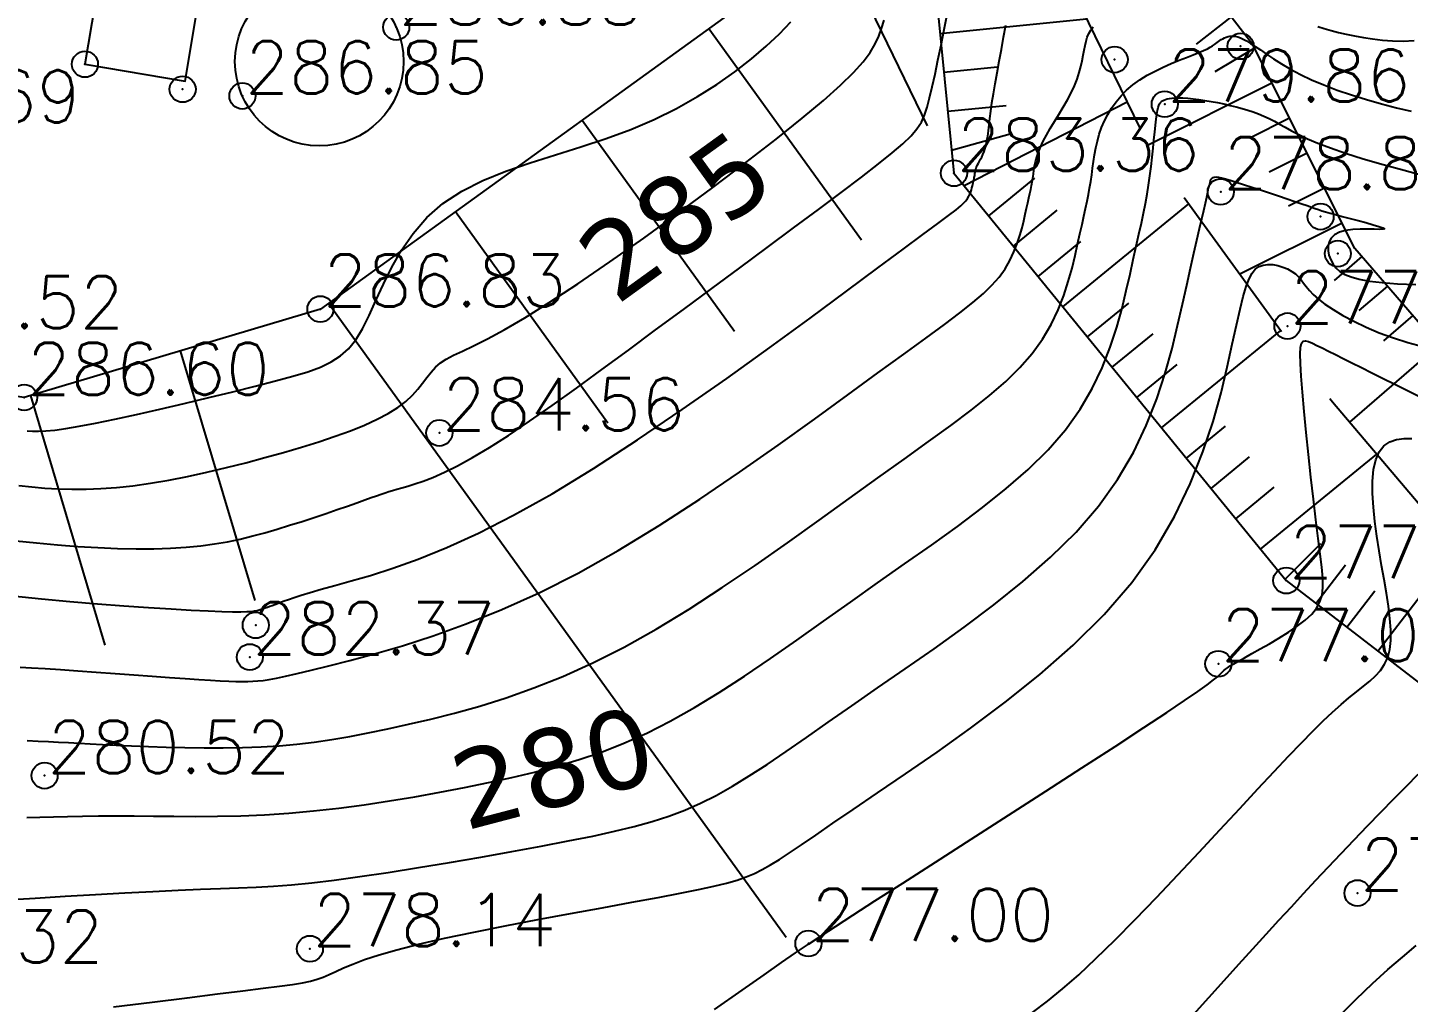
# Model space of a CAD drawing. Header units: millimetres. Extents: x 524954 to 526204, y 9523489 to 9524010.
# Drawn here: x 525951.57 to 525978.07, y 9523694.95 to 9523713.65 of the extents above; entities that cross this region are included whole.
import ezdxf
from ezdxf.enums import TextEntityAlignment as Align

# ---------------------------------------------------------------- set-up
doc = ezdxf.new("R2010")
doc.units = ezdxf.units.MM
doc.header["$PDMODE"] = 32
doc.header["$PDSIZE"] = 0.5
doc.linetypes.add('CACHE2', pattern=[4.7625, 3.175, -1.5875])
for name, color, linetype in [('Bas_Talus', 40, 'CACHE2'), ('Bati', 6, 'Continuous'), ('CN_01_00', 3, 'Continuous'), ('CN_02_00', 4, 'Continuous'), ('CN_05_00', 6, 'Continuous'), ('CN_10_00', 1, 'Continuous'), ('Cotation Courbes de niveau', 7, 'Continuous'), ('Haut_Talus', 30, 'Continuous'), ('Regard', 5, 'Continuous'), ('Talus', 2, 'Continuous'), ('TopoAlt', 3, 'Continuous'), ('TOPOJIS', 7, 'Continuous')]:
    doc.layers.add(name, color=color, linetype=linetype)
doc.styles.add('Simplex 1.0', font='Simplex.shx', dxfattribs={"width": 0.99, "height": 1})
doc.styles.add('Verdana 1.0', font='verdana.ttf', dxfattribs={"width": 0.99, "height": 1})

# ---------------------------------------------------------------- blocks, each defined once
blk = doc.blocks.new('TCPOINT M')
at = {"color": 0}
blk.add_point((0, 0), dxfattribs=at)
at = {"layer": 'TopoAlt', "style": 'Simplex 1.0', "width": 0.99}
blk.add_attdef('ALT', (0.15, 0.15), '', height=1, dxfattribs=at)

msp = doc.modelspace()

# ---------------------------------------------------------------- linework, layer by layer
at = {"layer": 'Bas_Talus', "flags": 128}
msp.add_lwpolyline([(525970.262, 9523719.035), (525970.196, 9523717.311), (525973.155, 9523711.239), (525976.613, 9523706.474), (525980.955, 9523701.353), (525985.193, 9523696.546), (525986.851, 9523694.081)], dxfattribs=at)
at = {"layer": 'Bati', "flags": 128}
msp.add_lwpolyline([(525953.202, 9523716.091), (525952.674, 9523712.949), (525954.596, 9523712.626), (525955.124, 9523715.768)], close=True, dxfattribs=at)
at = {"layer": 'CN_01_00', "flags": 128}
for points, elevation in [([(525951.282, 9523702.75), (525951.839, 9523702.693), (525952.387, 9523702.642), (525952.917, 9523702.598), (525953.423, 9523702.559), (525953.896, 9523702.527), (525954.327, 9523702.5), (525954.71, 9523702.479), (525955.036, 9523702.464), (525955.3, 9523702.454), (525955.507, 9523702.448), (525955.665, 9523702.447), (525955.783, 9523702.449), (525955.869, 9523702.454), (525955.931, 9523702.462), (525955.978, 9523702.472), (525956.017, 9523702.483), (525956.055, 9523702.494), (525956.094, 9523702.507), (525956.135, 9523702.52), (525956.177, 9523702.535), (525956.222, 9523702.551), (525956.269, 9523702.568), (525956.318, 9523702.587), (525956.371, 9523702.607), (525956.429, 9523702.63), (525956.496, 9523702.655), (525956.58, 9523702.685), (525956.686, 9523702.721), (525956.822, 9523702.764), (525956.993, 9523702.816), (525957.206, 9523702.877), (525957.468, 9523702.95), (525957.783, 9523703.037), (525958.154, 9523703.145), (525958.583, 9523703.283), (525959.071, 9523703.458), (525959.619, 9523703.68), (525960.228, 9523703.957), (525960.9, 9523704.297), (525961.637, 9523704.709), (525962.435, 9523705.196), (525963.276, 9523705.742), (525964.135, 9523706.324), (525964.989, 9523706.923), (525965.816, 9523707.515), (525966.591, 9523708.081), (525967.29, 9523708.597), (525967.892, 9523709.043), (525968.377, 9523709.404), (525968.755, 9523709.684), (525969.04, 9523709.895), (525969.247, 9523710.05), (525969.39, 9523710.159), (525969.483, 9523710.234), (525969.542, 9523710.288), (525969.58, 9523710.331), (525969.61, 9523710.373), (525969.635, 9523710.416), (525969.656, 9523710.459), (525969.672, 9523710.501), (525969.686, 9523710.542), (525969.696, 9523710.581), (525969.705, 9523710.617), (525969.713, 9523710.651), (525969.72, 9523710.681), (525969.726, 9523710.708), (525969.731, 9523710.733), (525969.736, 9523710.755), (525969.741, 9523710.776), (525969.745, 9523710.796), (525969.748, 9523710.815), (525969.751, 9523710.834), (525969.754, 9523710.853), (525969.757, 9523710.873), (525969.76, 9523710.894), (525969.765, 9523710.916), (525969.771, 9523710.94), (525969.779, 9523710.965), (525969.79, 9523710.992), (525969.804, 9523711.021), (525969.821, 9523711.053), (525969.84, 9523711.088), (525969.862, 9523711.127), (525969.884, 9523711.17), (525969.907, 9523711.219), (525969.929, 9523711.275), (525969.95, 9523711.337), (525969.968, 9523711.407), (525969.984, 9523711.485), (525969.998, 9523711.573), (525970.011, 9523711.673), (525970.025, 9523711.785), (525970.04, 9523711.91), (525970.058, 9523712.051), (525970.08, 9523712.208), (525970.107, 9523712.384), (525970.139, 9523712.577), (525970.177, 9523712.786), (525970.217, 9523713.007), (525970.26, 9523713.235), (525970.304, 9523713.466), (525970.348, 9523713.698)], 283), ([(525951.567, 9523699.974), (525951.775, 9523699.966), (525951.973, 9523699.957), (525952.165, 9523699.947), (525952.359, 9523699.936), (525952.561, 9523699.925), (525952.776, 9523699.913), (525953.013, 9523699.9), (525953.276, 9523699.887), (525953.57, 9523699.873), (525953.891, 9523699.86), (525954.234, 9523699.849), (525954.592, 9523699.84), (525954.959, 9523699.835), (525955.329, 9523699.835), (525955.697, 9523699.842), (525956.057, 9523699.855), (525956.404, 9523699.877), (525956.741, 9523699.908), (525957.076, 9523699.947), (525957.412, 9523699.996), (525957.755, 9523700.054), (525958.112, 9523700.122), (525958.487, 9523700.2), (525958.885, 9523700.289), (525959.312, 9523700.389), (525959.767, 9523700.503), (525960.249, 9523700.638), (525960.757, 9523700.797), (525961.289, 9523700.985), (525961.844, 9523701.206), (525962.422, 9523701.466), (525963.021, 9523701.768), (525963.638, 9523702.115), (525964.268, 9523702.499), (525964.903, 9523702.91), (525965.535, 9523703.337), (525966.157, 9523703.772), (525966.761, 9523704.203), (525967.341, 9523704.621), (525967.887, 9523705.014), (525968.395, 9523705.377), (525968.864, 9523705.711), (525969.292, 9523706.021), (525969.682, 9523706.314), (525970.032, 9523706.593), (525970.344, 9523706.864), (525970.617, 9523707.132), (525970.852, 9523707.402), (525971.05, 9523707.679), (525971.214, 9523707.959), (525971.349, 9523708.239), (525971.458, 9523708.515), (525971.545, 9523708.783), (525971.616, 9523709.039), (525971.674, 9523709.279), (525971.723, 9523709.499), (525971.768, 9523709.698), (525971.808, 9523709.876), (525971.844, 9523710.037), (525971.876, 9523710.184), (525971.905, 9523710.321), (525971.931, 9523710.45), (525971.954, 9523710.575), (525971.975, 9523710.7), (525971.993, 9523710.826), (525972.01, 9523710.954), (525972.028, 9523711.084), (525972.049, 9523711.214), (525972.073, 9523711.345), (525972.102, 9523711.476), (525972.138, 9523711.606), (525972.182, 9523711.735), (525972.236, 9523711.862), (525972.3, 9523711.987), (525972.375, 9523712.11), (525972.46, 9523712.228), (525972.556, 9523712.342), (525972.664, 9523712.45), (525972.783, 9523712.553), (525972.915, 9523712.649), (525973.058, 9523712.738), (525973.21, 9523712.82), (525973.365, 9523712.895), (525973.52, 9523712.964), (525973.67, 9523713.025), (525973.812, 9523713.081), (525973.94, 9523713.131), (525974.051, 9523713.175), (525974.142, 9523713.214), (525974.214, 9523713.247), (525974.27, 9523713.277), (525974.314, 9523713.303), (525974.349, 9523713.326), (525974.377, 9523713.348), (525974.401, 9523713.367), (525974.425, 9523713.386), (525974.451, 9523713.405), (525974.48, 9523713.423), (525974.51, 9523713.439), (525974.542, 9523713.455), (525974.575, 9523713.468), (525974.61, 9523713.479), (525974.645, 9523713.487), (525974.681, 9523713.491), (525974.717, 9523713.491), (525974.756, 9523713.487), (525974.798, 9523713.476), (525974.846, 9523713.458), (525974.901, 9523713.432), (525974.965, 9523713.396), (525975.04, 9523713.35), (525975.128, 9523713.293), (525975.231, 9523713.223), (525975.35, 9523713.142), (525975.485, 9523713.053), (525975.638, 9523712.958), (525975.81, 9523712.858), (525976.001, 9523712.756), (525976.214, 9523712.653), (525976.449, 9523712.552), (525976.706, 9523712.454), (525976.98, 9523712.361), (525977.265, 9523712.273), (525977.555, 9523712.191), (525977.844, 9523712.116), (525978.127, 9523712.048)], 281), ([(525951.161, 9523696.923), (525951.718, 9523696.954), (525952.296, 9523696.988), (525952.876, 9523697.022), (525953.442, 9523697.054), (525953.977, 9523697.083), (525954.465, 9523697.107), (525954.894, 9523697.125), (525955.275, 9523697.138), (525955.623, 9523697.15), (525955.957, 9523697.164), (525956.29, 9523697.183), (525956.641, 9523697.21), (525957.025, 9523697.248), (525957.458, 9523697.299), (525957.951, 9523697.366), (525958.495, 9523697.447), (525959.074, 9523697.538), (525959.672, 9523697.637), (525960.274, 9523697.741), (525960.865, 9523697.847), (525961.428, 9523697.951), (525961.95, 9523698.051), (525962.418, 9523698.145), (525962.837, 9523698.236), (525963.215, 9523698.327), (525963.56, 9523698.423), (525963.882, 9523698.526), (525964.189, 9523698.642), (525964.488, 9523698.773), (525964.789, 9523698.925), (525965.099, 9523699.099), (525965.423, 9523699.297), (525965.765, 9523699.519), (525966.128, 9523699.764), (525966.518, 9523700.034), (525966.938, 9523700.327), (525967.391, 9523700.644), (525967.883, 9523700.985), (525968.413, 9523701.35), (525968.972, 9523701.738), (525969.544, 9523702.148), (525970.117, 9523702.578), (525970.675, 9523703.026), (525971.205, 9523703.493), (525971.693, 9523703.975), (525972.125, 9523704.473), (525972.49, 9523704.984), (525972.793, 9523705.502), (525973.041, 9523706.019), (525973.243, 9523706.529), (525973.405, 9523707.024), (525973.536, 9523707.497), (525973.643, 9523707.94), (525973.734, 9523708.348), (525973.816, 9523708.714), (525973.889, 9523709.039), (525973.955, 9523709.326), (525974.014, 9523709.577), (525974.065, 9523709.796), (525974.109, 9523709.985), (525974.147, 9523710.147), (525974.178, 9523710.284), (525974.203, 9523710.399), (525974.222, 9523710.494), (525974.238, 9523710.571), (525974.252, 9523710.633), (525974.264, 9523710.68), (525974.275, 9523710.717), (525974.288, 9523710.744), (525974.303, 9523710.763), (525974.322, 9523710.777), (525974.346, 9523710.785), (525974.379, 9523710.787), (525974.424, 9523710.782), (525974.483, 9523710.77), (525974.558, 9523710.751), (525974.652, 9523710.724), (525974.768, 9523710.688), (525974.907, 9523710.644), (525975.064, 9523710.594), (525975.233, 9523710.539), (525975.407, 9523710.481), (525975.579, 9523710.424), (525975.743, 9523710.369), (525975.894, 9523710.318), (525976.023, 9523710.274), (525976.127, 9523710.237), (525976.212, 9523710.207), (525976.282, 9523710.182), (525976.346, 9523710.16), (525976.41, 9523710.14), (525976.482, 9523710.118), (525976.567, 9523710.094), (525976.673, 9523710.065), (525976.803, 9523710.031), (525976.951, 9523709.992), (525977.106, 9523709.951), (525977.256, 9523709.911), (525977.392, 9523709.872), (525977.503, 9523709.838), (525977.579, 9523709.811), (525977.61, 9523709.792), (525977.587, 9523709.784), (525977.519, 9523709.782), (525977.415, 9523709.785), (525977.287, 9523709.787), (525977.146, 9523709.786), (525977.002, 9523709.779), (525976.865, 9523709.76), (525976.746, 9523709.728), (525976.655, 9523709.679), (525976.589, 9523709.616), (525976.548, 9523709.542), (525976.529, 9523709.46), (525976.53, 9523709.373), (525976.547, 9523709.285), (525976.58, 9523709.198), (525976.625, 9523709.117), (525976.681, 9523709.043), (525976.753, 9523708.977), (525976.848, 9523708.919), (525976.97, 9523708.869), (525977.127, 9523708.826), (525977.324, 9523708.79), (525977.567, 9523708.762), (525977.862, 9523708.74), (525978.211, 9523708.724)], 279), ([(525964.758, 9523694.818), (525965.289, 9523695.189), (525965.709, 9523695.485), (525966.04, 9523695.717), (525966.312, 9523695.905), (525966.556, 9523696.071), (525966.8, 9523696.233), (525967.074, 9523696.411), (525967.409, 9523696.627), (525967.833, 9523696.899), (525968.368, 9523697.241), (525968.993, 9523697.642), (525969.678, 9523698.082), (525970.396, 9523698.542), (525971.115, 9523699.006), (525971.807, 9523699.453), (525972.443, 9523699.865), (525972.993, 9523700.225), (525973.435, 9523700.517), (525973.776, 9523700.746), (525974.029, 9523700.92), (525974.209, 9523701.048), (525974.33, 9523701.138), (525974.407, 9523701.2), (525974.452, 9523701.241), (525974.48, 9523701.271), (525974.504, 9523701.296), (525974.529, 9523701.32), (525974.559, 9523701.345), (525974.598, 9523701.374), (525974.65, 9523701.408), (525974.719, 9523701.45), (525974.809, 9523701.502), (525974.924, 9523701.566), (525975.066, 9523701.643), (525975.229, 9523701.733), (525975.405, 9523701.833), (525975.587, 9523701.941), (525975.767, 9523702.054), (525975.937, 9523702.17), (525976.089, 9523702.287), (525976.215, 9523702.403), (525976.309, 9523702.517), (525976.374, 9523702.635), (525976.413, 9523702.765), (525976.429, 9523702.914), (525976.426, 9523703.09), (525976.407, 9523703.3), (525976.377, 9523703.553), (525976.339, 9523703.855), (525976.295, 9523704.211), (525976.249, 9523704.608), (525976.201, 9523705.031), (525976.155, 9523705.463), (525976.111, 9523705.888), (525976.071, 9523706.291), (525976.038, 9523706.656), (525976.014, 9523706.967), (525975.999, 9523707.211), (525975.995, 9523707.392), (525976.002, 9523707.519), (525976.021, 9523707.598), (525976.052, 9523707.638), (525976.097, 9523707.646), (525976.155, 9523707.631), (525976.228, 9523707.599), (525976.316, 9523707.557), (525976.419, 9523707.507), (525976.538, 9523707.448), (525976.672, 9523707.381), (525976.822, 9523707.306), (525976.988, 9523707.222), (525977.17, 9523707.13), (525977.369, 9523707.03), (525977.584, 9523706.923), (525977.809, 9523706.811), (525978.04, 9523706.697), (525978.271, 9523706.584)], 277)]:
    msp.add_lwpolyline(points, dxfattribs=dict(at, elevation=elevation))
at = {"layer": 'CN_02_00', "flags": 128}
for points, elevation in [([(525951.345, 9523703.808), (525951.747, 9523703.767), (525952.147, 9523703.731), (525952.539, 9523703.701), (525952.923, 9523703.678), (525953.296, 9523703.662), (525953.654, 9523703.654), (525953.995, 9523703.654), (525954.316, 9523703.664), (525954.615, 9523703.683), (525954.896, 9523703.711), (525955.16, 9523703.747), (525955.413, 9523703.791), (525955.656, 9523703.842), (525955.893, 9523703.9), (525956.127, 9523703.963), (525956.363, 9523704.032), (525956.601, 9523704.105), (525956.84, 9523704.18), (525957.074, 9523704.257), (525957.3, 9523704.333), (525957.514, 9523704.406), (525957.712, 9523704.474), (525957.889, 9523704.536), (525958.042, 9523704.591), (525958.168, 9523704.636), (525958.271, 9523704.672), (525958.358, 9523704.703), (525958.434, 9523704.729), (525958.506, 9523704.753), (525958.579, 9523704.775), (525958.66, 9523704.799), (525958.754, 9523704.826), (525958.868, 9523704.857), (525959.004, 9523704.898), (525959.165, 9523704.952), (525959.353, 9523705.025), (525959.572, 9523705.122), (525959.824, 9523705.246), (525960.112, 9523705.403), (525960.438, 9523705.596), (525960.804, 9523705.831), (525961.207, 9523706.102), (525961.642, 9523706.406), (525962.106, 9523706.737), (525962.594, 9523707.092), (525963.102, 9523707.465), (525963.625, 9523707.852), (525964.16, 9523708.248), (525964.701, 9523708.648), (525965.24, 9523709.046), (525965.767, 9523709.435), (525966.274, 9523709.811), (525966.75, 9523710.165), (525967.186, 9523710.492), (525967.573, 9523710.786), (525967.901, 9523711.04), (525968.165, 9523711.251), (525968.37, 9523711.426), (525968.526, 9523711.575), (525968.641, 9523711.71), (525968.725, 9523711.839), (525968.787, 9523711.975), (525968.837, 9523712.126), (525968.882, 9523712.303), (525968.932, 9523712.514), (525968.987, 9523712.757), (525969.044, 9523713.025), (525969.104, 9523713.315), (525969.165, 9523713.619), (525969.225, 9523713.934)], 284), ([(525951.43, 9523701.386), (525951.65, 9523701.373), (525951.908, 9523701.357), (525952.206, 9523701.337), (525952.536, 9523701.314), (525952.888, 9523701.288), (525953.251, 9523701.262), (525953.614, 9523701.235), (525953.966, 9523701.209), (525954.298, 9523701.185), (525954.598, 9523701.164), (525954.858, 9523701.146), (525955.081, 9523701.132), (525955.271, 9523701.121), (525955.433, 9523701.114), (525955.572, 9523701.11), (525955.692, 9523701.108), (525955.799, 9523701.109), (525955.897, 9523701.113), (525955.992, 9523701.119), (525956.093, 9523701.13), (525956.209, 9523701.147), (525956.349, 9523701.173), (525956.525, 9523701.21), (525956.744, 9523701.26), (525957.017, 9523701.325), (525957.353, 9523701.408), (525957.759, 9523701.51), (525958.232, 9523701.637), (525958.766, 9523701.793), (525959.355, 9523701.984), (525959.992, 9523702.214), (525960.672, 9523702.488), (525961.389, 9523702.812), (525962.137, 9523703.189), (525962.908, 9523703.622), (525963.691, 9523704.099), (525964.472, 9523704.605), (525965.238, 9523705.124), (525965.976, 9523705.641), (525966.673, 9523706.141), (525967.315, 9523706.609), (525967.889, 9523707.029), (525968.386, 9523707.39), (525968.809, 9523707.697), (525969.166, 9523707.958), (525969.464, 9523708.182), (525969.711, 9523708.376), (525969.914, 9523708.549), (525970.08, 9523708.71), (525970.216, 9523708.867), (525970.33, 9523709.026), (525970.425, 9523709.187), (525970.502, 9523709.349), (525970.565, 9523709.508), (525970.616, 9523709.662), (525970.656, 9523709.81), (525970.69, 9523709.948), (525970.718, 9523710.075), (525970.744, 9523710.189), (525970.767, 9523710.292), (525970.788, 9523710.385), (525970.806, 9523710.47), (525970.823, 9523710.548), (525970.838, 9523710.623), (525970.851, 9523710.695), (525970.863, 9523710.767), (525970.874, 9523710.84), (525970.885, 9523710.915), (525970.898, 9523710.994), (525970.915, 9523711.077), (525970.939, 9523711.165), (525970.97, 9523711.26), (525971.01, 9523711.362), (525971.062, 9523711.473), (525971.125, 9523711.592), (525971.199, 9523711.719), (525971.279, 9523711.852), (525971.362, 9523711.988), (525971.446, 9523712.127), (525971.526, 9523712.266), (525971.599, 9523712.403), (525971.663, 9523712.537), (525971.715, 9523712.666), (525971.755, 9523712.789), (525971.787, 9523712.907), (525971.812, 9523713.018), (525971.832, 9523713.123), (525971.85, 9523713.221), (525971.867, 9523713.312), (525971.886, 9523713.395), (525971.909, 9523713.47), (525971.938, 9523713.54), (525971.975, 9523713.605), (525972.022, 9523713.669)], 282), ([(525951.564, 9523705.915), (525951.666, 9523705.909), (525951.784, 9523705.908), (525951.924, 9523705.915), (525952.096, 9523705.932), (525952.306, 9523705.961), (525952.564, 9523706.004), (525952.875, 9523706.063), (525953.245, 9523706.14), (525953.663, 9523706.231), (525954.113, 9523706.333), (525954.581, 9523706.443), (525955.051, 9523706.555), (525955.51, 9523706.668), (525955.941, 9523706.776), (525956.33, 9523706.876), (525956.666, 9523706.966), (525956.953, 9523707.052), (525957.196, 9523707.14), (525957.402, 9523707.238), (525957.579, 9523707.353), (525957.734, 9523707.493), (525957.872, 9523707.664), (525958.001, 9523707.874), (525958.127, 9523708.127), (525958.259, 9523708.415), (525958.402, 9523708.728), (525958.564, 9523709.054), (525958.752, 9523709.383), (525958.973, 9523709.704), (525959.235, 9523710.007), (525959.544, 9523710.28), (525959.905, 9523710.515), (525960.311, 9523710.719), (525960.752, 9523710.898), (525961.219, 9523711.06), (525961.702, 9523711.213), (525962.191, 9523711.365), (525962.676, 9523711.524), (525963.148, 9523711.697), (525963.599, 9523711.89), (525964.025, 9523712.102), (525964.426, 9523712.328), (525964.8, 9523712.564), (525965.146, 9523712.807), (525965.462, 9523713.053), (525965.747, 9523713.297), (525966, 9523713.535), (525966.219, 9523713.765)], 286), ([(525976.334, 9523713.676), (525976.456, 9523713.635), (525976.588, 9523713.597), (525976.729, 9523713.56), (525976.879, 9523713.525), (525977.039, 9523713.493), (525977.207, 9523713.463), (525977.385, 9523713.436), (525977.571, 9523713.412), (525977.765, 9523713.396), (525977.969, 9523713.391), (525978.181, 9523713.402)], 282), ([(525953.223, 9523694.865), (525953.962, 9523694.957), (525954.635, 9523695.042), (525955.22, 9523695.115), (525955.705, 9523695.175), (525956.096, 9523695.224), (525956.408, 9523695.264), (525956.654, 9523695.298), (525956.847, 9523695.329), (525957.001, 9523695.361), (525957.129, 9523695.396), (525957.244, 9523695.437), (525957.359, 9523695.487), (525957.486, 9523695.546), (525957.635, 9523695.613), (525957.816, 9523695.689), (525958.04, 9523695.773), (525958.318, 9523695.865), (525958.66, 9523695.964), (525959.077, 9523696.071), (525959.574, 9523696.184), (525960.136, 9523696.302), (525960.74, 9523696.423), (525961.367, 9523696.542), (525961.994, 9523696.659), (525962.601, 9523696.77), (525963.168, 9523696.873), (525963.672, 9523696.966), (525964.098, 9523697.046), (525964.451, 9523697.116), (525964.744, 9523697.18), (525964.986, 9523697.24), (525965.189, 9523697.299), (525965.364, 9523697.36), (525965.521, 9523697.427), (525965.673, 9523697.503), (525965.829, 9523697.591), (525966, 9523697.696), (525966.196, 9523697.823), (525966.425, 9523697.978), (525966.699, 9523698.164), (525967.026, 9523698.389), (525967.417, 9523698.656), (525967.881, 9523698.971), (525968.423, 9523699.337), (525969.026, 9523699.752), (525969.67, 9523700.211), (525970.334, 9523700.71), (525970.996, 9523701.243), (525971.635, 9523701.807), (525972.231, 9523702.397), (525972.761, 9523703.009), (525973.21, 9523703.637), (525973.582, 9523704.271), (525973.885, 9523704.899), (525974.129, 9523705.512), (525974.323, 9523706.097), (525974.475, 9523706.644), (525974.595, 9523707.141), (525974.691, 9523707.578), (525974.772, 9523707.947), (525974.841, 9523708.25), (525974.902, 9523708.495), (525974.959, 9523708.688), (525975.014, 9523708.835), (525975.071, 9523708.943), (525975.133, 9523709.018), (525975.204, 9523709.068), (525975.285, 9523709.097), (525975.375, 9523709.109), (525975.47, 9523709.105), (525975.567, 9523709.088), (525975.662, 9523709.059), (525975.753, 9523709.022), (525975.835, 9523708.977), (525975.906, 9523708.926), (525975.964, 9523708.873), (525976.014, 9523708.815), (525976.061, 9523708.753), (525976.111, 9523708.685), (525976.171, 9523708.612), (525976.246, 9523708.531), (525976.343, 9523708.443), (525976.468, 9523708.347), (525976.625, 9523708.242), (525976.812, 9523708.132), (525977.024, 9523708.019), (525977.26, 9523707.907), (525977.513, 9523707.8), (525977.782, 9523707.7), (525978.061, 9523707.611), (525978.348, 9523707.537)], 278), ([(525970.857, 9523694.761), (525971.144, 9523694.977), (525971.436, 9523695.215), (525971.744, 9523695.484), (525972.076, 9523695.794), (525972.44, 9523696.15), (525972.828, 9523696.543), (525973.234, 9523696.964), (525973.646, 9523697.398), (525974.056, 9523697.836), (525974.455, 9523698.264), (525974.834, 9523698.672), (525975.183, 9523699.048), (525975.495, 9523699.382), (525975.773, 9523699.676), (525976.02, 9523699.933), (525976.24, 9523700.157), (525976.437, 9523700.352), (525976.615, 9523700.522), (525976.778, 9523700.669), (525976.929, 9523700.798), (525977.073, 9523700.912), (525977.207, 9523701.017), (525977.33, 9523701.117), (525977.441, 9523701.217), (525977.536, 9523701.323), (525977.615, 9523701.439), (525977.676, 9523701.571), (525977.716, 9523701.722), (525977.734, 9523701.898), (525977.734, 9523702.097), (525977.717, 9523702.315), (525977.688, 9523702.551), (525977.649, 9523702.801), (525977.604, 9523703.064), (525977.557, 9523703.336), (525977.509, 9523703.615), (525977.465, 9523703.897), (525977.428, 9523704.178), (525977.4, 9523704.452), (525977.385, 9523704.713), (525977.385, 9523704.955), (525977.404, 9523705.173), (525977.444, 9523705.361), (525977.509, 9523705.514), (525977.6, 9523705.628), (525977.714, 9523705.705), (525977.845, 9523705.751), (525977.988, 9523705.77), (525978.138, 9523705.769)], 276), ([(525976.735, 9523694.685), (525977.069, 9523695.016), (525977.383, 9523695.313), (525977.677, 9523695.581), (525977.955, 9523695.823), (525978.218, 9523696.043)], 274)]:
    msp.add_lwpolyline(points, dxfattribs=dict(at, elevation=elevation))
at = {"layer": 'CN_05_00', "flags": 128}
for points, elevation in [([(525951.407, 9523704.866), (525951.656, 9523704.841), (525951.906, 9523704.82), (525952.161, 9523704.805), (525952.424, 9523704.797), (525952.696, 9523704.797), (525952.98, 9523704.808), (525953.279, 9523704.829), (525953.595, 9523704.863), (525953.931, 9523704.911), (525954.282, 9523704.972), (525954.644, 9523705.043), (525955.014, 9523705.123), (525955.388, 9523705.211), (525955.761, 9523705.305), (525956.128, 9523705.403), (525956.487, 9523705.503), (525956.833, 9523705.605), (525957.164, 9523705.708), (525957.476, 9523705.813), (525957.768, 9523705.919), (525958.037, 9523706.028), (525958.28, 9523706.138), (525958.495, 9523706.25), (525958.679, 9523706.365), (525958.832, 9523706.482), (525958.958, 9523706.601), (525959.063, 9523706.718), (525959.153, 9523706.832), (525959.236, 9523706.941), (525959.316, 9523707.044), (525959.401, 9523707.138), (525959.496, 9523707.221), (525959.608, 9523707.295), (525959.746, 9523707.367), (525959.917, 9523707.448), (525960.131, 9523707.55), (525960.396, 9523707.683), (525960.721, 9523707.858), (525961.113, 9523708.086), (525961.583, 9523708.377), (525962.133, 9523708.739), (525962.745, 9523709.157), (525963.396, 9523709.616), (525964.064, 9523710.098), (525964.726, 9523710.586), (525965.357, 9523711.063), (525965.936, 9523711.511), (525966.439, 9523711.913), (525966.85, 9523712.257), (525967.173, 9523712.547), (525967.422, 9523712.791), (525967.608, 9523712.999), (525967.743, 9523713.178), (525967.838, 9523713.339), (525967.907, 9523713.489), (525967.961, 9523713.638), (525968.009, 9523713.792)], 285), ([(525973.945, 9523694.719), (525974.241, 9523695.048), (525974.533, 9523695.372), (525974.817, 9523695.684), (525975.085, 9523695.98), (525975.341, 9523696.26), (525975.586, 9523696.529), (525975.826, 9523696.789), (525976.061, 9523697.044), (525976.296, 9523697.297), (525976.534, 9523697.55), (525976.779, 9523697.807), (525977.03, 9523698.071), (525977.287, 9523698.337), (525977.542, 9523698.601), (525977.793, 9523698.858), (525978.033, 9523699.104), (525978.259, 9523699.332)], 275)]:
    msp.add_lwpolyline(points, dxfattribs=dict(at, elevation=elevation))
at = {"layer": 'CN_10_00', "elevation": 280, "flags": 128}
msp.add_lwpolyline([(525951.559, 9523698.497), (525951.808, 9523698.504), (525952.068, 9523698.511), (525952.341, 9523698.519), (525952.63, 9523698.526), (525952.937, 9523698.531), (525953.265, 9523698.533), (525953.616, 9523698.531), (525953.989, 9523698.527), (525954.382, 9523698.524), (525954.793, 9523698.522), (525955.221, 9523698.526), (525955.664, 9523698.535), (525956.12, 9523698.554), (525956.587, 9523698.584), (525957.063, 9523698.626), (525957.546, 9523698.68), (525958.033, 9523698.744), (525958.52, 9523698.818), (525959.006, 9523698.898), (525959.485, 9523698.985), (525959.957, 9523699.076), (525960.418, 9523699.17), (525960.865, 9523699.267), (525961.302, 9523699.37), (525961.732, 9523699.483), (525962.158, 9523699.61), (525962.585, 9523699.756), (525963.016, 9523699.924), (525963.455, 9523700.12), (525963.905, 9523700.346), (525964.369, 9523700.607), (525964.846, 9523700.898), (525965.334, 9523701.214), (525965.832, 9523701.551), (525966.338, 9523701.903), (525966.85, 9523702.265), (525967.366, 9523702.632), (525967.885, 9523703), (525968.404, 9523703.364), (525968.918, 9523703.725), (525969.418, 9523704.085), (525969.899, 9523704.446), (525970.354, 9523704.809), (525970.774, 9523705.178), (525971.155, 9523705.554), (525971.489, 9523705.938), (525971.77, 9523706.332), (525972.004, 9523706.731), (525972.195, 9523707.129), (525972.35, 9523707.522), (525972.475, 9523707.903), (525972.576, 9523708.268), (525972.658, 9523708.61), (525972.729, 9523708.924), (525972.792, 9523709.206), (525972.849, 9523709.459), (525972.9, 9523709.689), (525972.946, 9523709.898), (525972.988, 9523710.093), (525973.025, 9523710.277), (525973.057, 9523710.455), (525973.086, 9523710.633), (525973.112, 9523710.812), (525973.135, 9523710.991), (525973.155, 9523711.168), (525973.173, 9523711.338), (525973.189, 9523711.499), (525973.203, 9523711.648), (525973.216, 9523711.781), (525973.229, 9523711.895), (525973.241, 9523711.987), (525973.253, 9523712.061), (525973.266, 9523712.118), (525973.28, 9523712.16), (525973.295, 9523712.192), (525973.312, 9523712.215), (525973.332, 9523712.232), (525973.354, 9523712.247), (525973.379, 9523712.26), (525973.409, 9523712.273), (525973.444, 9523712.284), (525973.486, 9523712.293), (525973.536, 9523712.301), (525973.595, 9523712.305), (525973.664, 9523712.306), (525973.744, 9523712.304), (525973.836, 9523712.297), (525973.938, 9523712.287), (525974.049, 9523712.273), (525974.166, 9523712.255), (525974.286, 9523712.235), (525974.409, 9523712.213), (525974.531, 9523712.188), (525974.651, 9523712.161), (525974.767, 9523712.133), (525974.879, 9523712.103), (525974.987, 9523712.07), (525975.093, 9523712.035), (525975.197, 9523711.997), (525975.298, 9523711.954), (525975.399, 9523711.908), (525975.499, 9523711.857), (525975.599, 9523711.801), (525975.706, 9523711.74), (525975.827, 9523711.673), (525975.967, 9523711.6), (525976.135, 9523711.521), (525976.336, 9523711.436), (525976.577, 9523711.343), (525976.866, 9523711.244), (525977.205, 9523711.138), (525977.584, 9523711.028), (525977.988, 9523710.916), (525978.405, 9523710.805)], dxfattribs=at)
at = {"layer": 'Haut_Talus', "flags": 128}
for points in [[(525967.078, 9523715.393), (525957.192, 9523708.253), (525951.507, 9523706.558), (525940.086, 9523708.234), (525936.511, 9523709.489), (525930.217, 9523713.237), (525920.65, 9523712.519), (525913.717, 9523714.747), (525902.983, 9523716.877), (525892.035, 9523719.553), (525886.205, 9523722.816), (525884.458, 9523724.15), (525882.759, 9523726.185), (525872.154, 9523732.071)], [(525991.254, 9523695.197), (525985.409, 9523698.654), (525982.692, 9523702.879), (525977.042, 9523709.418), (525975.084, 9523713.321), (525971.506, 9523717.952), (525971.323, 9523723.72)], [(525969.535, 9523722.498), (525968.865, 9523715.711), (525969.351, 9523710.858), (525975.728, 9523703.044), (525979.256, 9523700.33), (525982.568, 9523696.414), (525984.876, 9523692.254)]]:
    msp.add_lwpolyline(points, dxfattribs=at)
at = {"layer": 'Regard'}
msp.add_circle((525957.171, 9523713.001), 1.618, dxfattribs=at)
at = {"layer": 'Talus'}
for p, q in [((525967.078, 9523715.393), (525968.839, 9523711.771)), ((525964.646, 9523713.637), (525967.574, 9523709.584)), ((525969.082, 9523713.542), (525971.896, 9523713.823)), ((525974.671, 9523713.857), (525973.995, 9523713.335)), ((525975.117, 9523713.256), (525974.355, 9523712.805)), ((525969.157, 9523712.795), (525970.187, 9523712.899)), ((525975.453, 9523712.586), (525973.079, 9523711.395)), ((525969.232, 9523712.049), (525970.353, 9523712.161)), ((525969.543, 9523710.623), (525972.671, 9523712.231)), ((525962.214, 9523711.88), (525965.142, 9523707.827)), ((525975.79, 9523711.915), (525975.026, 9523711.532)), ((525969.306, 9523711.303), (525970.428, 9523711.612)), ((525976.126, 9523711.245), (525975.399, 9523710.88)), ((525970.017, 9523710.042), (525970.904, 9523710.767)), ((525976.462, 9523710.574), (525975.772, 9523710.228)), ((525971.439, 9523708.299), (525973.857, 9523710.272)), ((525959.782, 9523710.124), (525962.71, 9523706.07)), ((525970.491, 9523709.461), (525971.333, 9523710.148)), ((525976.798, 9523709.904), (525974.838, 9523708.921)), ((525970.965, 9523708.88), (525971.782, 9523709.547)), ((525977.177, 9523709.262), (525976.647, 9523708.804)), ((525977.667, 9523708.694), (525977.121, 9523708.223)), ((525957.35, 9523708.367), (525966.133, 9523696.207)), ((525971.913, 9523707.718), (525972.708, 9523708.367)), ((525978.158, 9523708.127), (525977.595, 9523707.641)), ((525973.336, 9523705.975), (525975.622, 9523707.84)), ((525972.388, 9523707.137), (525973.171, 9523707.777)), ((525978.648, 9523707.559), (525976.943, 9523706.086)), ((525954.504, 9523707.452), (525955.932, 9523702.66)), ((525972.862, 9523706.556), (525973.635, 9523707.187)), ((525951.629, 9523706.595), (525953.057, 9523701.803)), ((525973.81, 9523705.394), (525974.561, 9523706.006)), ((525974.284, 9523704.813), (525975.024, 9523705.416)), ((525975.233, 9523703.65), (525977.464, 9523705.471)), ((525974.758, 9523704.231), (525975.498, 9523704.835)), ((525975.707, 9523703.069), (525976.389, 9523703.756)), ((525977.485, 9523701.692), (525978.999, 9523703.66)), ((525976.296, 9523702.606), (525976.866, 9523703.348)), ((525976.89, 9523702.149), (525977.428, 9523702.848))]:
    msp.add_line(p, q, dxfattribs=at)

# ---------------------------------------------------------------- block references
at = {"layer": 'TOPOJIS'}
ref = msp.add_blockref('TCPOINT M', (525958.648, 9523713.662, 286.88), dxfattribs=at)
ref.add_attrib('ALT', '286.88', (525958.698, 9523713.712, 286.88), dxfattribs={"layer": 'TopoAlt', "height": 1, "style": 'Simplex 1.0', "width": 0.99})
ref = msp.add_blockref('TCPOINT M', (525955.695, 9523712.341, 286.85), dxfattribs=at)
ref.add_attrib('ALT', '286.85', (525955.745, 9523712.391, 286.85), dxfattribs={"layer": 'TopoAlt', "height": 1, "style": 'Simplex 1.0', "width": 0.99})
for p in [(525974.851, 9523713.294, 280.8), (525952.674, 9523712.949, 286.84), (525972.434, 9523713.038, 281.65), (525954.549, 9523712.469, 286.84), (525976.386, 9523710.026, 278.91), (525976.717, 9523709.316, 279.49), (525955.951, 9523702.188, 282.81)]:
    msp.add_blockref('TCPOINT M', p, dxfattribs=at)
ref = msp.add_blockref('TCPOINT M', (525973.395, 9523712.183, 279.86), dxfattribs=at)
ref.add_attrib('ALT', '279.86', (525973.445, 9523712.233, 279.86), dxfattribs={"layer": 'TopoAlt', "height": 1, "style": 'Simplex 1.0', "width": 0.99})
ref = msp.add_blockref('TCPOINT M', (525947.882, 9523711.783, 286.69), dxfattribs=at)
ref.add_attrib('ALT', '286.69', (525947.932, 9523711.833, 286.69), dxfattribs={"layer": 'TopoAlt', "height": 1, "style": 'Simplex 1.0', "width": 0.99})
ref = msp.add_blockref('TCPOINT M', (525969.351, 9523710.858, 283.36), dxfattribs=at)
ref.add_attrib('ALT', '283.36', (525969.401, 9523710.908, 283.36), dxfattribs={"layer": 'TopoAlt', "height": 1, "style": 'Simplex 1.0', "width": 0.99})
ref = msp.add_blockref('TCPOINT M', (525974.469, 9523710.503, 278.8), dxfattribs=at)
ref.add_attrib('ALT', '278.80', (525974.519, 9523710.553, 278.8), dxfattribs={"layer": 'TopoAlt', "height": 1, "style": 'Simplex 1.0', "width": 0.99})
ref = msp.add_blockref('TCPOINT M', (525957.192, 9523708.253, 286.83), dxfattribs=at)
ref.add_attrib('ALT', '286.83', (525957.242, 9523708.303, 286.83), dxfattribs={"layer": 'TopoAlt', "height": 1, "style": 'Simplex 1.0', "width": 0.99})
ref = msp.add_blockref('TCPOINT M', (525948.706, 9523707.834, 286.52), dxfattribs=at)
ref.add_attrib('ALT', '286.52', (525948.756, 9523707.884, 286.52), dxfattribs={"layer": 'TopoAlt', "height": 1, "style": 'Simplex 1.0', "width": 0.99})
ref = msp.add_blockref('TCPOINT M', (525975.749, 9523707.928, 277.12), dxfattribs=at)
ref.add_attrib('ALT', '277.12', (525975.799, 9523707.978, 277.12), dxfattribs={"layer": 'TopoAlt', "height": 1, "style": 'Simplex 1.0', "width": 0.99})
ref = msp.add_blockref('TCPOINT M', (525951.507, 9523706.558, 286.6), dxfattribs=at)
ref.add_attrib('ALT', '286.60', (525951.557, 9523706.608, 286.6), dxfattribs={"layer": 'TopoAlt', "height": 1, "style": 'Simplex 1.0', "width": 0.99})
ref = msp.add_blockref('TCPOINT M', (525959.475, 9523705.876, 284.56), dxfattribs=at)
ref.add_attrib('ALT', '284.56', (525959.525, 9523705.926, 284.56), dxfattribs={"layer": 'TopoAlt', "height": 1, "style": 'Simplex 1.0', "width": 0.99})
ref = msp.add_blockref('TCPOINT M', (525975.728, 9523703.044, 277.61), dxfattribs=at)
ref.add_attrib('ALT', '277.61', (525975.778, 9523703.094, 277.61), dxfattribs={"layer": 'TopoAlt', "height": 1, "style": 'Simplex 1.0', "width": 0.99})
ref = msp.add_blockref('TCPOINT M', (525955.838, 9523701.578, 282.37), dxfattribs=at)
ref.add_attrib('ALT', '282.37', (525955.888, 9523701.628, 282.37), dxfattribs={"layer": 'TopoAlt', "height": 1, "style": 'Simplex 1.0', "width": 0.99})
ref = msp.add_blockref('TCPOINT M', (525974.424, 9523701.449, 277.08), dxfattribs=at)
ref.add_attrib('ALT', '277.08', (525974.474, 9523701.499, 277.08), dxfattribs={"layer": 'TopoAlt', "height": 1, "style": 'Simplex 1.0', "width": 0.99})
ref = msp.add_blockref('TCPOINT M', (525951.9, 9523699.303, 280.52), dxfattribs=at)
ref.add_attrib('ALT', '280.52', (525951.95, 9523699.353, 280.52), dxfattribs={"layer": 'TopoAlt', "height": 1, "style": 'Simplex 1.0', "width": 0.99})
ref = msp.add_blockref('TCPOINT M', (525977.093, 9523697.05, 274.62), dxfattribs=at)
ref.add_attrib('ALT', '274.62', (525977.143, 9523697.1, 274.62), dxfattribs={"layer": 'TopoAlt', "height": 1, "style": 'Simplex 1.0', "width": 0.99})
ref = msp.add_blockref('TCPOINT M', (525956.992, 9523695.983, 278.14), dxfattribs=at)
ref.add_attrib('ALT', '278.14', (525957.042, 9523696.033, 278.14), dxfattribs={"layer": 'TopoAlt', "height": 1, "style": 'Simplex 1.0', "width": 0.99})
ref = msp.add_blockref('TCPOINT M', (525966.557, 9523696.082, 277), dxfattribs=at)
ref.add_attrib('ALT', '277.00', (525966.607, 9523696.132, 277), dxfattribs={"layer": 'TopoAlt', "height": 1, "style": 'Simplex 1.0', "width": 0.99})
ref = msp.add_blockref('TCPOINT M', (525948.315, 9523695.667, 278.32), dxfattribs=at)
ref.add_attrib('ALT', '278.32', (525948.365, 9523695.717, 278.32), dxfattribs={"layer": 'TopoAlt', "height": 1, "style": 'Simplex 1.0', "width": 0.99})

# ---------------------------------------------------------------- texts
at = {"layer": 'Cotation Courbes de niveau', "style": 'Verdana 1.0', "width": 0.99}
for s, rotation, p in [('285', 35.8143, (525964.003, 9523710.054, 285)), ('280', 14.707, (525961.658, 9523699.463, 280))]:
    msp.add_text(s, height=1.5, rotation=rotation, dxfattribs=at).set_placement(p, align=Align.MIDDLE_CENTER)

doc.saveas('drawing.dxf')
